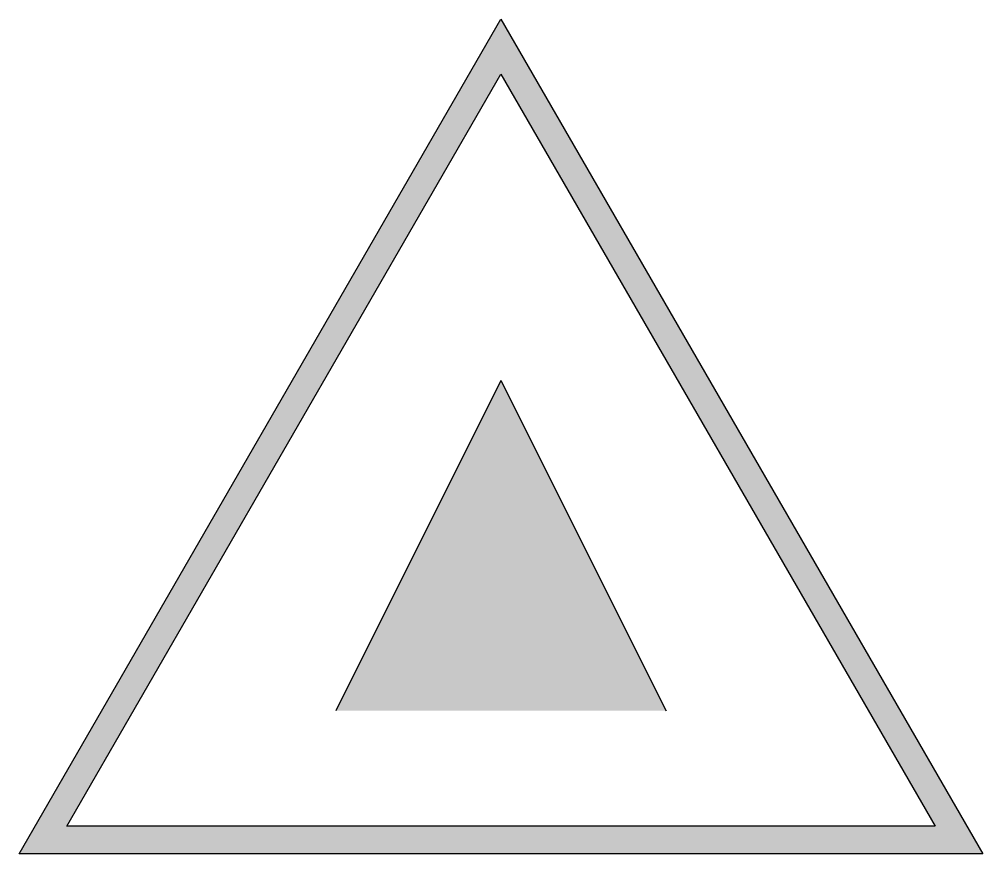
# Model space of a CAD drawing. Header units: millimetres. Extents: x -35.5 to 34.5, y -17.9 to 42.8.
import ezdxf

# ---------------------------------------------------------------- set-up
doc = ezdxf.new("R2010")
doc.units = ezdxf.units.MM
for name, color, linetype in [('INCENDIO', 10, 'Continuous'), ('Parede', 7, 'Continuous'), ('TigreCad', 170, 'Continuous')]:
    doc.layers.add(name, color=color, linetype=linetype)

# ---------------------------------------------------------------- blocks, each defined once
blk = doc.blocks.new('simbolo incêndio')
at = {"layer": 'INCENDIO'}
h = blk.add_hatch(color=256, dxfattribs=at)
h.paths.add_polyline_path([(0, 30.311), (-17.5, 0), (17.5, 0)])
h.paths.add_polyline_path([(0, 28.311), (15.768, 1), (-15.768, 1)], flags=16)
for p, q in [((0, 30.311), (-17.5, 0)), ((17.5, 0), (0, 30.311)), ((0, 28.311), (-15.768, 1)), ((15.768, 1), (0, 28.311)), ((-15.768, 1), (15.768, 1)), ((-17.5, 0), (17.5, 0))]:
    blk.add_line(p, q, dxfattribs=at)

msp = doc.modelspace()

# ---------------------------------------------------------------- hatches: boundary and pattern name
at = {"layer": 'Parede'}
h = msp.add_hatch(color=1, dxfattribs=at)
h.dxf.hatch_style = 1
h.paths.add_polyline_path([(-0.528, 16.528), (-12.528, -7.472), (11.472, -7.472)])

# ---------------------------------------------------------------- linework, layer by layer
at = {"layer": 'INCENDIO'}
for q in [(-12.528, -7.472), (11.472, -7.472)]:
    msp.add_line((-0.528, 16.528), q, dxfattribs=at)

# ---------------------------------------------------------------- block references
at = {"layer": 'TigreCad', "xscale": -1.999999999999168, "yscale": 1.999999999999168, "zscale": 1.999999999999168}
msp.add_blockref('simbolo incêndio', (-0.528, -17.859), dxfattribs=at)

doc.saveas('drawing.dxf')
